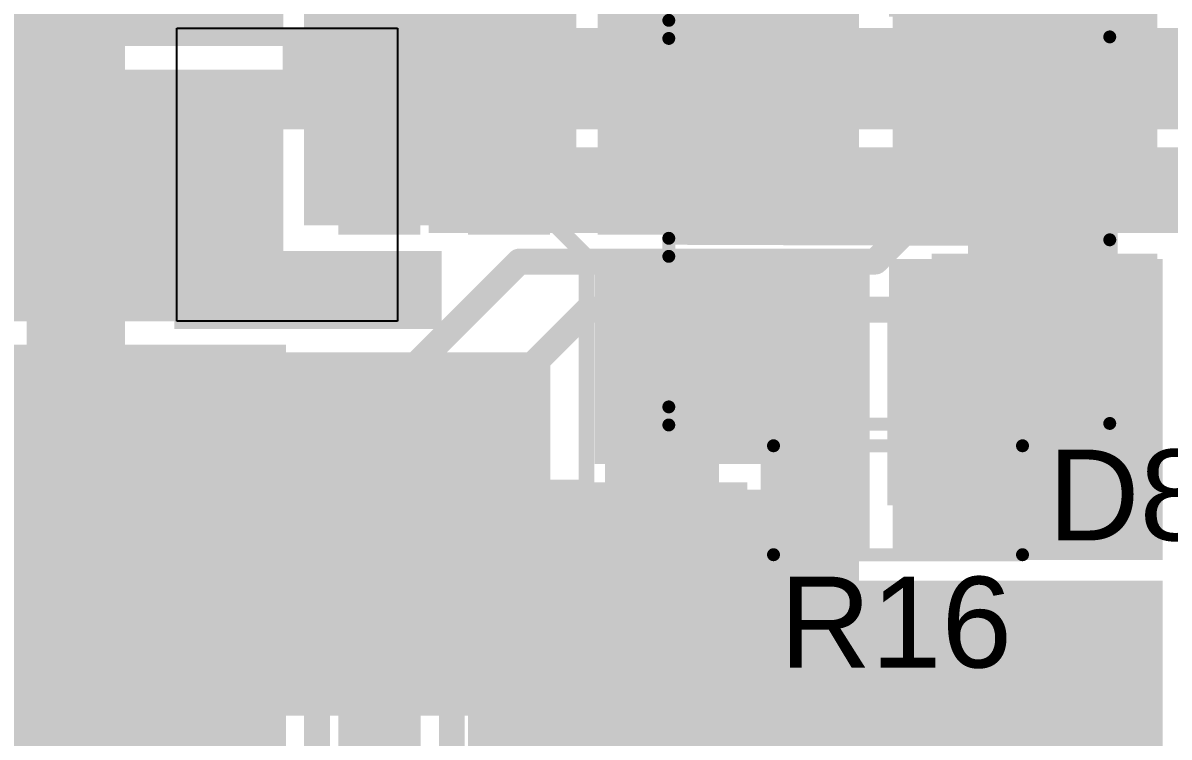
# Model space of a CAD drawing. Header units: millimetres. Extents: x -35.7 to 35.7, y -3.2 to 68.2.
# Drawn here: x 15.51 to 26.73, y 29 to 35.99 of the extents above; entities that cross this region are included whole.
import ezdxf

# ---------------------------------------------------------------- set-up
doc = ezdxf.new("R2010")
doc.units = ezdxf.units.MM
for name, color, linetype in [('BottomLayer', 5, 'Continuous'), ('BottomPaste', 16, 'Continuous'), ('BottomSolder', 6, 'Continuous'), ('TopLayer', 1, 'Continuous'), ('TopOverlay', 2, 'Continuous'), ('TopPaste', 8, 'Continuous'), ('TopSolder', 216, 'Continuous'), ('ViaHoleLayer', 16, 'Continuous')]:
    doc.layers.add(name, color=color, linetype=linetype)
doc.styles.add('Arial', font='', dxfattribs={"height": 0.2})
doc.styles.get('Arial').set_extended_font_data('Arial')

# ---------------------------------------------------------------- blocks, each defined once
blk = doc.blocks.new('CRS01_TE85L_Q_M__32')
at = {"layer": 'TopLayer'}
for points in [[(-2, 0.6), (-0.8, 0.6), (-0.8, -0.6), (-2, -0.6)], [(0.8, 0.6), (2, 0.6), (2, -0.6), (0.8, -0.6)]]:
    blk.add_hatch(color=1, dxfattribs=at).paths.add_polyline_path(points)
at = {"layer": 'TopOverlay'}
for points in [[(-2.937, -0.965), (-2.048, -0.965), (-2.048, 0.965), (-2.937, 0.965)], [(-2.175, 0.635), (-1.473, 0.635), (-1.473, 0.924), (-2.175, 0.924)], [(-2.175, -0.924), (-1.473, -0.924), (-1.473, -0.635), (-2.175, -0.635)]]:
    blk.add_hatch(color=2, dxfattribs=at).paths.add_polyline_path(points)
at = {"layer": 'TopPaste'}
for points in [[(-2, 0.6), (-0.8, 0.6), (-0.8, -0.6), (-2, -0.6)], [(0.8, 0.6), (2, 0.6), (2, -0.6), (0.8, -0.6)]]:
    blk.add_hatch(color=8, dxfattribs=at).paths.add_polyline_path(points)
at = {"layer": 'TopSolder'}
for points in [[(-2.102, 0.702), (-0.698, 0.702), (-0.698, -0.702), (-2.102, -0.702)], [(0.698, 0.702), (2.102, 0.702), (2.102, -0.702), (0.698, -0.702)]]:
    blk.add_hatch(color=216, dxfattribs=at).paths.add_polyline_path(points)
at = {"layer": 'TopOverlay', "const_width": 0.127}
for points in [[(1.458, 0.914), (-2.86, 0.899)], [(1.458, 0.914), (1.458, 0.737)], [(1.458, -0.737), (1.458, -0.914)], [(1.458, -0.914), (-2.86, -0.899)]]:
    blk.add_lwpolyline(points, dxfattribs=at)
at = {"layer": 'TopOverlay', "const_width": 0.0635}
for points in [[(-2.892, 0.899, 1), (-2.829, 0.899, 1)], [(1.426, 0.914, 1), (1.489, 0.914, 1)], [(1.426, 0.914, 1), (1.489, 0.914, 1)], [(1.426, 0.737, 1), (1.489, 0.737, 1)], [(1.426, -0.737, 1), (1.489, -0.737, 1)], [(-2.892, -0.899, 1), (-2.829, -0.899, 1)], [(1.426, -0.914, 1), (1.489, -0.914, 1)], [(1.426, -0.914, 1), (1.489, -0.914, 1)]]:
    blk.add_lwpolyline(points, format="xyb", close=True, dxfattribs=at)
blk = doc.blocks.new('RES0603_52')
at = {"layer": 'TopLayer'}
for points in [[(-0.381, 0.4445), (-0.381, -0.4445), (-1.143, -0.4445), (-1.143, 0.4445)], [(1.143, 0.4445), (1.143, -0.4445), (0.381, -0.4445), (0.381, 0.4445)]]:
    blk.add_hatch(color=1, dxfattribs=at).paths.add_polyline_path(points)
at = {"layer": 'TopPaste'}
for points in [[(-0.381, 0.4445), (-0.381, -0.4445), (-1.143, -0.4445), (-1.143, 0.4445)], [(1.143, 0.4445), (1.143, -0.4445), (0.381, -0.4445), (0.381, 0.4445)]]:
    blk.add_hatch(color=8, dxfattribs=at).paths.add_polyline_path(points)
at = {"layer": 'TopSolder'}
for points in [[(-0.2794, 0.5461), (-0.2794, -0.5461), (-1.2446, -0.5461), (-1.2446, 0.5461)], [(1.2446, 0.5461), (1.2446, -0.5461), (0.2794, -0.5461), (0.2794, 0.5461)]]:
    blk.add_hatch(color=216, dxfattribs=at).paths.add_polyline_path(points)
at = {"layer": 'TopOverlay', "const_width": 0.127}
for points in [[(-1.2192, 0.5334), (1.2192, 0.5334)], [(-1.2192, -0.5334), (-1.2192, 0.5334)], [(1.2192, -0.5334), (1.2192, 0.5334)], [(-1.2192, -0.5334), (1.2192, -0.5334)]]:
    blk.add_lwpolyline(points, dxfattribs=at)
at = {"layer": 'TopOverlay', "const_width": 0.0635}
for points in [[(-1.25095, 0.5334, 1), (-1.18745, 0.5334, 1)], [(-1.25095, 0.5334, 1), (-1.18745, 0.5334, 1)], [(1.18745, 0.5334, 1), (1.25095, 0.5334, 1)], [(1.18745, 0.5334, 1), (1.25095, 0.5334, 1)], [(-1.25095, -0.5334, 1), (-1.18745, -0.5334, 1)], [(-1.25095, -0.5334, 1), (-1.18745, -0.5334, 1)], [(1.18745, -0.5334, 1), (1.25095, -0.5334, 1)], [(1.18745, -0.5334, 1), (1.25095, -0.5334, 1)]]:
    blk.add_lwpolyline(points, format="xyb", close=True, dxfattribs=at)
blk = doc.blocks.new('AO4882_MS_B_57')
at = {"layer": 'BottomLayer'}
for points in [[(-3.7, 2.205), (-1.5, 2.205), (-1.5, 1.605), (-3.7, 1.605)], [(1.5, 2.205), (3.7, 2.205), (3.7, 1.605), (1.5, 1.605)], [(-3.7, 0.935), (-1.5, 0.935), (-1.5, 0.335), (-3.7, 0.335)], [(1.5, 0.935), (3.7, 0.935), (3.7, 0.335), (1.5, 0.335)], [(-3.7, -0.335), (-1.5, -0.335), (-1.5, -0.935), (-3.7, -0.935)], [(1.5, -0.335), (3.7, -0.335), (3.7, -0.935), (1.5, -0.935)], [(-3.7, -1.605), (-1.5, -1.605), (-1.5, -2.205), (-3.7, -2.205)], [(1.5, -1.605), (3.7, -1.605), (3.7, -2.205), (1.5, -2.205)]]:
    blk.add_hatch(color=5, dxfattribs=at).paths.add_polyline_path(points)
at = {"layer": 'BottomPaste'}
for points in [[(-3.7, 2.205), (-1.5, 2.205), (-1.5, 1.605), (-3.7, 1.605)], [(1.5, 2.205), (3.7, 2.205), (3.7, 1.605), (1.5, 1.605)], [(-3.7, 0.935), (-1.5, 0.935), (-1.5, 0.335), (-3.7, 0.335)], [(1.5, 0.935), (3.7, 0.935), (3.7, 0.335), (1.5, 0.335)], [(-3.7, -0.335), (-1.5, -0.335), (-1.5, -0.935), (-3.7, -0.935)], [(1.5, -0.335), (3.7, -0.335), (3.7, -0.935), (1.5, -0.935)], [(-3.7, -1.605), (-1.5, -1.605), (-1.5, -2.205), (-3.7, -2.205)], [(1.5, -1.605), (3.7, -1.605), (3.7, -2.205), (1.5, -2.205)]]:
    blk.add_hatch(color=16, dxfattribs=at).paths.add_polyline_path(points)
at = {"layer": 'BottomSolder'}
for points in [[(-3.802, 2.307), (-1.398, 2.307), (-1.398, 1.503), (-3.802, 1.503)], [(1.398, 2.307), (3.802, 2.307), (3.802, 1.503), (1.398, 1.503)], [(-3.802, 1.037), (-1.398, 1.037), (-1.398, 0.233), (-3.802, 0.233)], [(1.398, 1.037), (3.802, 1.037), (3.802, 0.233), (1.398, 0.233)], [(-3.802, -0.233), (-1.398, -0.233), (-1.398, -1.037), (-3.802, -1.037)], [(1.398, -0.233), (3.802, -0.233), (3.802, -1.037), (1.398, -1.037)], [(-3.802, -1.503), (-1.398, -1.503), (-1.398, -2.307), (-3.802, -2.307)], [(1.398, -1.503), (3.802, -1.503), (3.802, -2.307), (1.398, -2.307)]]:
    blk.add_hatch(color=6, dxfattribs=at).paths.add_polyline_path(points)
blk = doc.blocks.new('CRS01_TE85L_Q_M__B_65')
at = {"layer": 'BottomLayer'}
for points in [[(-2, 0.6), (-0.8, 0.6), (-0.8, -0.6), (-2, -0.6)], [(0.8, 0.6), (2, 0.6), (2, -0.6), (0.8, -0.6)]]:
    blk.add_hatch(color=5, dxfattribs=at).paths.add_polyline_path(points)
at = {"layer": 'BottomPaste'}
for points in [[(-2, 0.6), (-0.8, 0.6), (-0.8, -0.6), (-2, -0.6)], [(0.8, 0.6), (2, 0.6), (2, -0.6), (0.8, -0.6)]]:
    blk.add_hatch(color=16, dxfattribs=at).paths.add_polyline_path(points)
at = {"layer": 'BottomSolder'}
for points in [[(-2.102, 0.702), (-0.698, 0.702), (-0.698, -0.702), (-2.102, -0.702)], [(0.698, 0.702), (2.102, 0.702), (2.102, -0.702), (0.698, -0.702)]]:
    blk.add_hatch(color=6, dxfattribs=at).paths.add_polyline_path(points)
blk = doc.blocks.new('CRS01_TE85L_Q_M__66')
at = {"layer": 'TopLayer'}
for points in [[(-2, 0.6), (-0.8, 0.6), (-0.8, -0.6), (-2, -0.6)], [(0.8, 0.6), (2, 0.6), (2, -0.6), (0.8, -0.6)]]:
    blk.add_hatch(color=1, dxfattribs=at).paths.add_polyline_path(points)
at = {"layer": 'TopOverlay'}
for points in [[(-2.937, -0.965), (-2.048, -0.965), (-2.048, 0.965), (-2.937, 0.965)], [(-2.175, 0.635), (-1.473, 0.635), (-1.473, 0.924), (-2.175, 0.924)], [(-2.175, -0.924), (-1.473, -0.924), (-1.473, -0.635), (-2.175, -0.635)]]:
    blk.add_hatch(color=2, dxfattribs=at).paths.add_polyline_path(points)
at = {"layer": 'TopPaste'}
for points in [[(-2, 0.6), (-0.8, 0.6), (-0.8, -0.6), (-2, -0.6)], [(0.8, 0.6), (2, 0.6), (2, -0.6), (0.8, -0.6)]]:
    blk.add_hatch(color=8, dxfattribs=at).paths.add_polyline_path(points)
at = {"layer": 'TopSolder'}
for points in [[(-2.102, 0.702), (-0.698, 0.702), (-0.698, -0.702), (-2.102, -0.702)], [(0.698, 0.702), (2.102, 0.702), (2.102, -0.702), (0.698, -0.702)]]:
    blk.add_hatch(color=216, dxfattribs=at).paths.add_polyline_path(points)
at = {"layer": 'TopOverlay', "const_width": 0.127}
for points in [[(1.458, 0.914), (-2.86, 0.899)], [(1.458, 0.914), (1.458, 0.737)], [(1.458, -0.737), (1.458, -0.914)], [(1.458, -0.914), (-2.86, -0.899)]]:
    blk.add_lwpolyline(points, dxfattribs=at)
at = {"layer": 'TopOverlay', "const_width": 0.0635}
for points in [[(-2.892, 0.899, 1), (-2.829, 0.899, 1)], [(1.426, 0.914, 1), (1.489, 0.914, 1)], [(1.426, 0.914, 1), (1.489, 0.914, 1)], [(1.426, 0.737, 1), (1.489, 0.737, 1)], [(1.426, -0.737, 1), (1.489, -0.737, 1)], [(-2.892, -0.899, 1), (-2.829, -0.899, 1)], [(1.426, -0.914, 1), (1.489, -0.914, 1)], [(1.426, -0.914, 1), (1.489, -0.914, 1)]]:
    blk.add_lwpolyline(points, format="xyb", close=True, dxfattribs=at)
blk = doc.blocks.new('189RV0038_110')
at = {"layer": 'TopLayer'}
blk.add_hatch(color=1, dxfattribs=at).paths.add_polyline_path([(-6.75, 0.825), (-2.25, 0.825), (-2.25, -0.825), (-6.75, -0.825)])
at = {"layer": 'TopPaste'}
blk.add_hatch(color=8, dxfattribs=at).paths.add_polyline_path([(-6.75, 0.825), (-2.25, 0.825), (-2.25, -0.825), (-6.75, -0.825)])
at = {"layer": 'TopSolder'}
blk.add_hatch(color=216, dxfattribs=at).paths.add_polyline_path([(-6.801, 0.876), (-2.199, 0.876), (-2.199, -0.876), (-6.801, -0.876)])
at = {"layer": 'TopOverlay'}
for points, const_width in [([(-5.226, 3.09), (-5.226, 0.852)], 0.152), ([(-6.202, 1.88), (-6.202, 1.143)], 0.254), ([(-5.795, 1.473), (-6.583, 1.473)], 0.254), ([(-5.226, -0.852), (-5.226, -3.09)], 0.152), ([(-3.09, -5.226), (-5.226, -3.09)], 0.152), ([(5.226, -5.226), (-3.09, -5.226)], 0.152)]:
    blk.add_lwpolyline(points, dxfattribs=dict(at, const_width=const_width))
for points, const_width in [([(-6.646, 1.473, 1), (-6.519, 1.473, 1)], 0.127), ([(-5.859, 1.473, 1), (-5.732, 1.473, 1)], 0.127), ([(-6.265, 1.143, 1), (-6.138, 1.143, 1)], 0.127), ([(-5.264, 0.852, 1), (-5.188, 0.852, 1)], 0.0762), ([(-5.264, -0.852, 1), (-5.188, -0.852, 1)], 0.0762), ([(-5.264, -3.09, 1), (-5.188, -3.09, 1)], 0.0762), ([(-5.264, -3.09, 1), (-5.188, -3.09, 1)], 0.0762), ([(-3.128, -5.226, 1), (-3.052, -5.226, 1)], 0.0762), ([(-3.128, -5.226, 1), (-3.052, -5.226, 1)], 0.0762)]:
    blk.add_lwpolyline(points, format="xyb", close=True, dxfattribs=dict(at, const_width=const_width))

msp = doc.modelspace()

# ---------------------------------------------------------------- hatches: boundary and pattern name
at = {"layer": 'BottomLayer'}
for points in [[(14.072, 35.865), (18.059, 35.865), (18.059, 39.497), (14.072, 39.497)], [(24.028, 33.96), (26.619, 33.96), (26.619, 38.278), (24.028, 38.278)], [(18.263, 34.011), (20.93, 34.011), (20.93, 37.033), (18.263, 37.033)], [(21.184, 34.011), (23.698, 34.011), (23.698, 36.22), (21.184, 36.22)], [(14.173, 33.07), (18.059, 33.07), (18.059, 35.535), (14.173, 35.535)], [(24.409, 31.267), (26.619, 31.267), (26.619, 33.731), (24.409, 33.731)], [(23.976, 31.267), (24.79, 31.267), (24.79, 33.311), (23.976, 33.311)], [(14.173, 28.118), (18.009, 28.118), (18.009, 32.791), (14.173, 32.791)], [(14.757, 27.737), (18.085, 27.737), (18.085, 32.842), (14.757, 32.842)], [(23.698, 31.75), (23.698, 32.868), (21.209, 32.868), (21.209, 31.75)], [(21.209, 28.611), (22.327, 28.611), (22.327, 32.715), (21.209, 32.715)], [(18.694, 27.635), (19.406, 27.635), (19.406, 31.521), (18.694, 31.521)], [(20.015, 27.686), (20.955, 27.686), (20.955, 31.521), (20.015, 31.521)], [(22.504, 27.686), (23.698, 27.686), (23.698, 31.42), (22.504, 31.42)]]:
    msp.add_hatch(color=5, dxfattribs=at).paths.add_polyline_path(points)
h = msp.add_hatch(color=5, dxfattribs=at)
edge = h.paths.add_edge_path()
edge.add_arc((19.888, 34.392), 0.3, 0, 360)
h = msp.add_hatch(color=5, dxfattribs=at)
edge = h.paths.add_edge_path()
edge.add_arc((20.574, 34.392), 0.3, 0, 360)
h = msp.add_hatch(color=5, dxfattribs=at)
edge = h.paths.add_edge_path()
edge.add_arc((18.542, 33.435), 0.3, 0, 360)
h = msp.add_hatch(color=5, dxfattribs=at)
edge = h.paths.add_edge_path()
edge.add_arc((19.219, 33.435), 0.3, 0, 360)
h = msp.add_hatch(color=5, dxfattribs=at)
edge = h.paths.add_edge_path()
edge.add_arc((26.264, 33.325), 0.3, 0, 360)
h = msp.add_hatch(color=5, dxfattribs=at)
edge = h.paths.add_edge_path()
edge.add_arc((26.264, 32.69), 0.3, 0, 360)
h = msp.add_hatch(color=5, dxfattribs=at)
edge = h.paths.add_edge_path()
edge.add_arc((22.631, 32.207), 0.3, 0, 360)
h = msp.add_hatch(color=5, dxfattribs=at)
edge = h.paths.add_edge_path()
edge.add_arc((23.266, 32.207), 0.3, 0, 360)
h = msp.add_hatch(color=5, dxfattribs=at)
edge = h.paths.add_edge_path()
edge.add_arc((26.264, 32.055), 0.3, 0, 360)
at = {"layer": 'BottomSolder'}
h = msp.add_hatch(color=6, dxfattribs=at)
edge = h.paths.add_edge_path()
edge.add_arc((19.888, 34.392), 0.15, 0, 360)
h = msp.add_hatch(color=6, dxfattribs=at)
edge = h.paths.add_edge_path()
edge.add_arc((20.574, 34.392), 0.15, 0, 360)
h = msp.add_hatch(color=6, dxfattribs=at)
edge = h.paths.add_edge_path()
edge.add_arc((18.542, 33.435), 0.15, 0, 360)
h = msp.add_hatch(color=6, dxfattribs=at)
edge = h.paths.add_edge_path()
edge.add_arc((19.219, 33.435), 0.15, 0, 360)
h = msp.add_hatch(color=6, dxfattribs=at)
edge = h.paths.add_edge_path()
edge.add_arc((26.264, 33.325), 0.15, 0, 360)
h = msp.add_hatch(color=6, dxfattribs=at)
edge = h.paths.add_edge_path()
edge.add_arc((26.264, 32.69), 0.15, 0, 360)
h = msp.add_hatch(color=6, dxfattribs=at)
edge = h.paths.add_edge_path()
edge.add_arc((22.631, 32.207), 0.15, 0, 360)
h = msp.add_hatch(color=6, dxfattribs=at)
edge = h.paths.add_edge_path()
edge.add_arc((23.266, 32.207), 0.15, 0, 360)
h = msp.add_hatch(color=6, dxfattribs=at)
edge = h.paths.add_edge_path()
edge.add_arc((26.264, 32.055), 0.15, 0, 360)
at = {"layer": 'TopLayer'}
for points in [[(18.054, 35.941), (18.054, 34.95), (28.118, 34.95), (28.118, 35.941)], [(16.51, 35.814), (11.582, 35.814), (11.582, 34.595), (16.51, 34.595)], [(16.51, 29.21), (16.51, 35.814), (15.545, 35.814), (15.545, 29.21)], [(19.482, 34.773), (19.482, 33.934), (27.369, 33.934), (27.369, 34.773)], [(16.993, 32.995), (19.609, 32.995), (19.609, 33.757), (16.993, 33.757)], [(21.107, 33.68), (21.107, 31.674), (23.8, 31.674), (23.8, 33.68)], [(24.028, 30.734), (26.67, 30.734), (26.67, 33.68), (24.028, 33.68)], [(15.545, 32.766), (15.545, 30.616), (20.676, 30.616), (20.676, 32.766)], [(22.733, 30.734), (23.8, 30.734), (23.8, 32.258), (22.733, 32.258)], [(15.545, 29.21), (22.174, 29.21), (22.174, 31.441), (15.545, 31.441)], [(21.031, 26.01), (22.327, 26.01), (22.327, 31.441), (21.031, 31.441)], [(21.184, 30.531), (21.184, 26.01), (26.67, 26.01), (26.67, 30.531)]]:
    msp.add_hatch(color=1, dxfattribs=at).paths.add_polyline_path(points)
h = msp.add_hatch(color=1, dxfattribs=at)
edge = h.paths.add_edge_path()
edge.add_arc((19.888, 34.392), 0.3, 0, 360)
h = msp.add_hatch(color=1, dxfattribs=at)
edge = h.paths.add_edge_path()
edge.add_arc((20.574, 34.392), 0.3, 0, 360)
h = msp.add_hatch(color=1, dxfattribs=at)
edge = h.paths.add_edge_path()
edge.add_arc((18.542, 33.435), 0.3, 0, 360)
h = msp.add_hatch(color=1, dxfattribs=at)
edge = h.paths.add_edge_path()
edge.add_arc((19.219, 33.435), 0.3, 0, 360)
h = msp.add_hatch(color=1, dxfattribs=at)
edge = h.paths.add_edge_path()
edge.add_arc((26.264, 33.325), 0.3, 0, 360)
h = msp.add_hatch(color=1, dxfattribs=at)
edge = h.paths.add_edge_path()
edge.add_arc((26.264, 32.69), 0.3, 0, 360)
h = msp.add_hatch(color=1, dxfattribs=at)
edge = h.paths.add_edge_path()
edge.add_arc((22.631, 32.207), 0.3, 0, 360)
h = msp.add_hatch(color=1, dxfattribs=at)
edge = h.paths.add_edge_path()
edge.add_arc((23.266, 32.207), 0.3, 0, 360)
h = msp.add_hatch(color=1, dxfattribs=at)
edge = h.paths.add_edge_path()
edge.add_arc((26.264, 32.055), 0.3, 0, 360)
at = {"layer": 'TopSolder'}
h = msp.add_hatch(color=216, dxfattribs=at)
edge = h.paths.add_edge_path()
edge.add_arc((19.888, 34.392), 0.15, 0, 360)
h = msp.add_hatch(color=216, dxfattribs=at)
edge = h.paths.add_edge_path()
edge.add_arc((20.574, 34.392), 0.15, 0, 360)
h = msp.add_hatch(color=216, dxfattribs=at)
edge = h.paths.add_edge_path()
edge.add_arc((18.542, 33.435), 0.15, 0, 360)
h = msp.add_hatch(color=216, dxfattribs=at)
edge = h.paths.add_edge_path()
edge.add_arc((19.219, 33.435), 0.15, 0, 360)
h = msp.add_hatch(color=216, dxfattribs=at)
edge = h.paths.add_edge_path()
edge.add_arc((26.264, 33.325), 0.15, 0, 360)
h = msp.add_hatch(color=216, dxfattribs=at)
edge = h.paths.add_edge_path()
edge.add_arc((26.264, 32.69), 0.15, 0, 360)
h = msp.add_hatch(color=216, dxfattribs=at)
edge = h.paths.add_edge_path()
edge.add_arc((22.631, 32.207), 0.15, 0, 360)
h = msp.add_hatch(color=216, dxfattribs=at)
edge = h.paths.add_edge_path()
edge.add_arc((23.266, 32.207), 0.15, 0, 360)
h = msp.add_hatch(color=216, dxfattribs=at)
edge = h.paths.add_edge_path()
edge.add_arc((26.264, 32.055), 0.15, 0, 360)
at = {"layer": 'ViaHoleLayer'}
h = msp.add_hatch(color=16, dxfattribs=at)
edge = h.paths.add_edge_path()
edge.add_arc((19.888, 34.392), 0.15, 0, 360)
h = msp.add_hatch(color=16, dxfattribs=at)
edge = h.paths.add_edge_path()
edge.add_arc((20.574, 34.392), 0.15, 0, 360)
h = msp.add_hatch(color=16, dxfattribs=at)
edge = h.paths.add_edge_path()
edge.add_arc((18.542, 33.435), 0.15, 0, 360)
h = msp.add_hatch(color=16, dxfattribs=at)
edge = h.paths.add_edge_path()
edge.add_arc((19.219, 33.435), 0.15, 0, 360)
h = msp.add_hatch(color=16, dxfattribs=at)
edge = h.paths.add_edge_path()
edge.add_arc((26.264, 33.325), 0.15, 0, 360)
h = msp.add_hatch(color=16, dxfattribs=at)
edge = h.paths.add_edge_path()
edge.add_arc((26.264, 32.69), 0.15, 0, 360)
h = msp.add_hatch(color=16, dxfattribs=at)
edge = h.paths.add_edge_path()
edge.add_arc((22.631, 32.207), 0.15, 0, 360)
h = msp.add_hatch(color=16, dxfattribs=at)
edge = h.paths.add_edge_path()
edge.add_arc((23.266, 32.207), 0.15, 0, 360)
h = msp.add_hatch(color=16, dxfattribs=at)
edge = h.paths.add_edge_path()
edge.add_arc((26.264, 32.055), 0.15, 0, 360)

# ---------------------------------------------------------------- linework, layer by layer
at = {"layer": 'BottomLayer'}
for points, const_width in [([(26.226, 35.471), (26.226, 36.246)], 0.254), ([(24.155, 34.569), (25.349, 35.763)], 0.254), ([(25.857, 35.103), (26.226, 35.471)], 0.254), ([(25.832, 35.103), (25.857, 35.103)], 0.254), ([(24.155, 33.953), (24.155, 34.569)], 0.254), ([(17.024, 33.799), (17.374, 33.799)], 0.559), ([(23.858, 33.655), (24.155, 33.953)], 0.254), ([(18.39, 31.674), (20.371, 33.655)], 0.254), ([(20.371, 33.655), (23.858, 33.655)], 0.254), ([(26.047, 33.184), (26.264, 33.401)], 0.254), ([(19.71, 31.852), (21.042, 33.184)], 0.254), ([(21.042, 33.184), (26.047, 33.184)], 0.254), ([(19.71, 24.486), (19.71, 31.852)], 0.254), ([(18.39, 26.097), (18.39, 31.674)], 0.254)]:
    msp.add_lwpolyline(points, dxfattribs=dict(at, const_width=const_width))
for points, const_width in [([(25.286, 35.763, 1), (25.413, 35.763, 1)], 0.127), ([(26.162, 35.471, 1), (26.289, 35.471, 1)], 0.127), ([(26.162, 35.471, 1), (26.289, 35.471, 1)], 0.127), ([(25.768, 35.103, 1), (25.895, 35.103, 1)], 0.127), ([(25.794, 35.103, 1), (25.921, 35.103, 1)], 0.127), ([(25.794, 35.103, 1), (25.921, 35.103, 1)], 0.127), ([(24.092, 34.569, 1), (24.219, 34.569, 1)], 0.127), ([(24.092, 34.569, 1), (24.219, 34.569, 1)], 0.127), ([(16.884, 33.799, 1), (17.163, 33.799, 1)], 0.279), ([(17.234, 33.799, 1), (17.513, 33.799, 1)], 0.279), ([(24.092, 33.953, 1), (24.219, 33.953, 1)], 0.127), ([(24.092, 33.953, 1), (24.219, 33.953, 1)], 0.127), ([(20.307, 33.655, 1), (20.434, 33.655, 1)], 0.127), ([(20.307, 33.655, 1), (20.434, 33.655, 1)], 0.127), ([(23.794, 33.655, 1), (23.921, 33.655, 1)], 0.127), ([(23.794, 33.655, 1), (23.921, 33.655, 1)], 0.127), ([(26.201, 33.401, 1), (26.328, 33.401, 1)], 0.127), ([(20.979, 33.184, 1), (21.106, 33.184, 1)], 0.127), ([(20.979, 33.184, 1), (21.106, 33.184, 1)], 0.127), ([(25.983, 33.184, 1), (26.11, 33.184, 1)], 0.127), ([(25.983, 33.184, 1), (26.11, 33.184, 1)], 0.127), ([(19.647, 31.852, 1), (19.774, 31.852, 1)], 0.127), ([(19.647, 31.852, 1), (19.774, 31.852, 1)], 0.127), ([(18.326, 31.674, 1), (18.453, 31.674, 1)], 0.127), ([(18.326, 31.674, 1), (18.453, 31.674, 1)], 0.127)]:
    msp.add_lwpolyline(points, format="xyb", close=True, dxfattribs=dict(at, const_width=const_width))
at = {"layer": 'TopLayer'}
for p, q in [((17.018, 35.941), (19.177, 35.941)), ((17.018, 33.071), (17.018, 35.941)), ((19.177, 35.941), (19.177, 34.493)), ((19.177, 34.493), (19.177, 33.071)), ((19.177, 33.071), (17.018, 33.071))]:
    msp.add_line(p, q, dxfattribs=at)

# ---------------------------------------------------------------- block references
for name, p, rotation in [('CRS01_TE85L_Q_M__32', (23.292, 36.754), 180), ('AO4882_MS_B_57', (20.904, 32.521), 90), ('189RV0038_110', (15.802, 30.616), 180), ('CRS01_TE85L_Q_M__B_65', (16.611, 32.588), 270), ('CRS01_TE85L_Q_M__66', (23.292, 32.969), 180)]:
    msp.add_blockref(name, p, dxfattribs=dict(rotation=rotation))
msp.add_blockref('RES0603_52', (24.079, 31.318))

# ---------------------------------------------------------------- texts
at = {"layer": 'TopOverlay', "style": 'Arial'}
for s, p in [('D8', (25.548, 30.925)), ('R16', (22.918, 29.68))]:
    msp.add_text(s, height=0.889, dxfattribs=at).set_placement(p)

doc.saveas('drawing.dxf')
